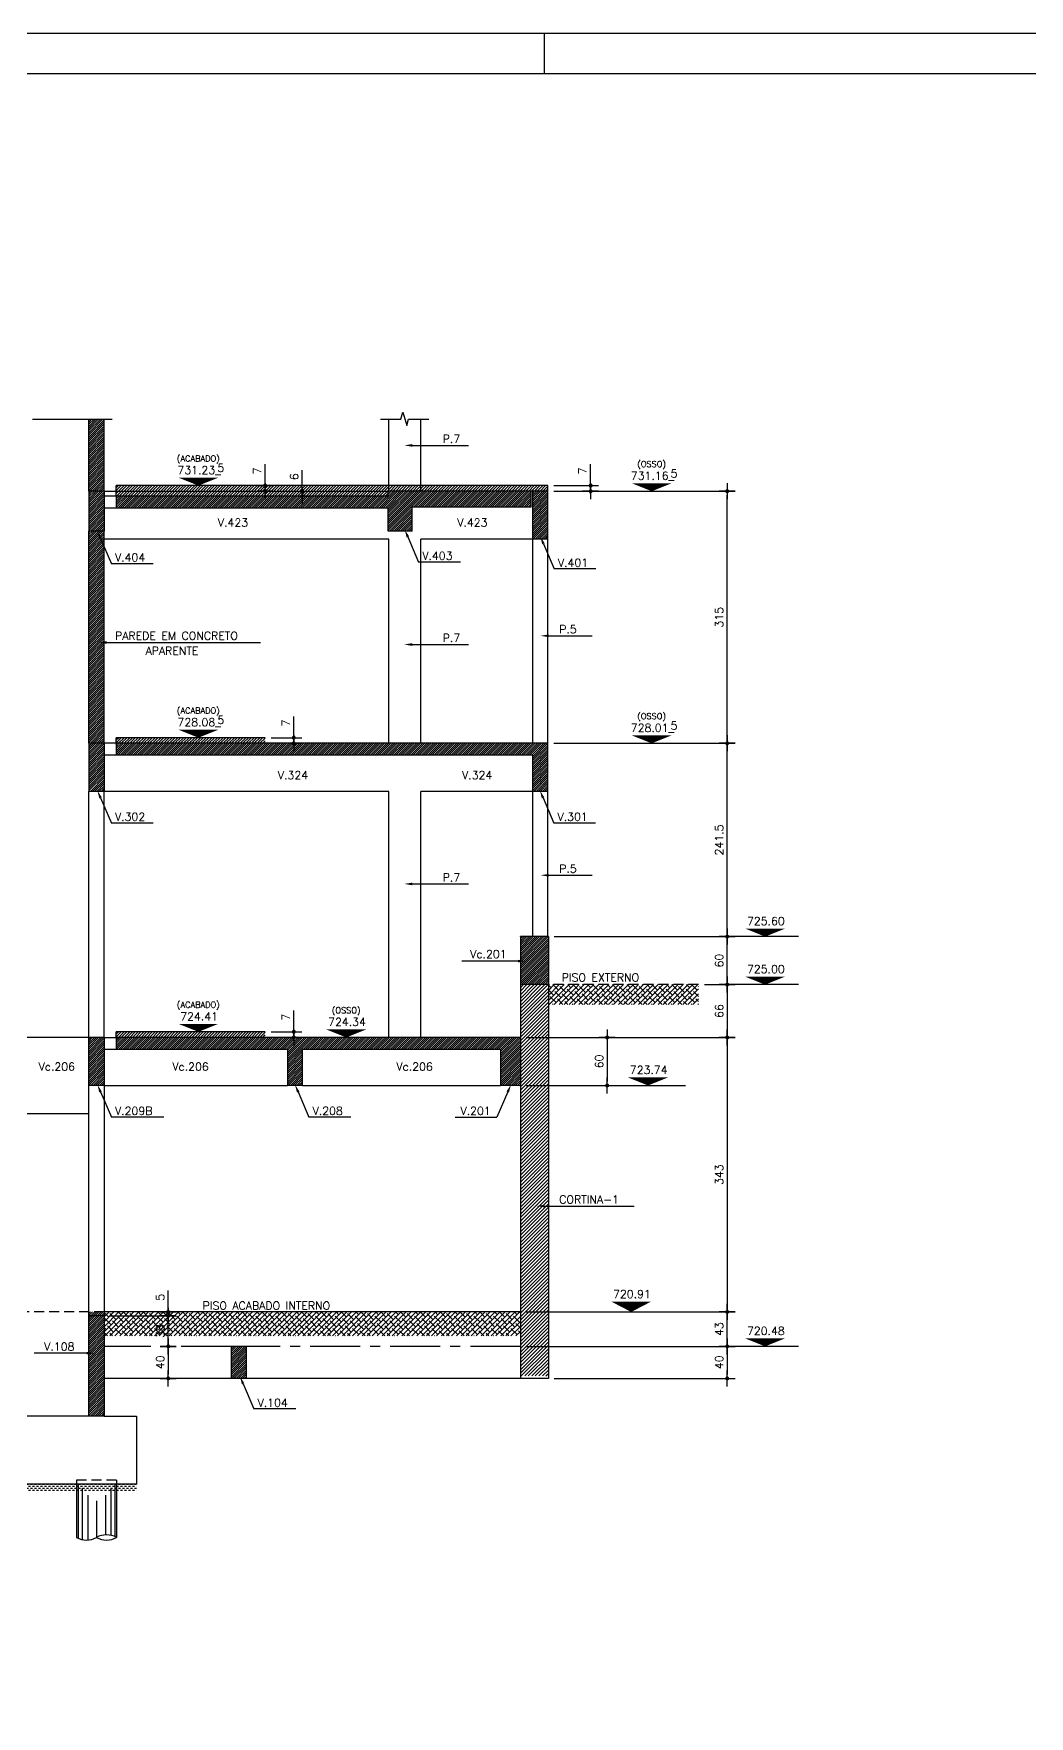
# Model space of a CAD drawing. Header units: inches. Extents: x 0 to 5940, y 0 to 4205.
# Drawn here: x 3452 to 4696, y 2102 to 4205 of the extents above; entities that cross this region are included whole.
import ezdxf
from ezdxf.enums import TextEntityAlignment as Align

# ---------------------------------------------------------------- set-up
doc = ezdxf.new("R2010")
doc.units = ezdxf.units.IN
doc.header["$LTSCALE"] = 50
doc.header["$MEASUREMENT"] = 0
doc.linetypes.add('CENTER', pattern=[2, 1.25, -0.25, 0.25, -0.25])
doc.linetypes.add('HIDDEN', pattern=[0.375, 0.25, -0.125])
for name, color, linetype in [('CORTES', 2, 'Continuous'), ('COTA', 6, 'Continuous'), ('FOLHA', 7, 'Continuous'), ('NIVEL', 3, 'Continuous'), ('TEXTO', 3, 'Continuous')]:
    doc.layers.add(name, color=color, linetype=linetype)
doc.styles.add('ROMANS', font='romans.shx')
doc.dimstyles.new('COTA_50', dxfattribs={"dimscale": 5, "dimtxt": 2, "dimasz": 1, "dimexe": 2, "dimexo": 1.5, "dimgap": 1, "dimtad": 1, "dimzin": 12, "dimdsep": 46, "dimtxsty": 'ROMANS', "dimblk1": 'COTA', "dimblk2": 'COTA', "dimsah": 1, "dimcen": -4, "dimdle": 1.5, "dimclrd": 6, "dimclre": 6, "dimclrt": 3, "dimadec": 0, "dimazin": 0, "dimtfac": 1, "dimtofl": 0, "dimtmove": 0, "dimatfit": 3, "dimldrblk": 'COTA', "dimfxl": 1, "dimtolj": 1, "dimtzin": 12, "dimarcsym": 0})
pattern_1 = [(45, (-30174.3598, 10150.6884), (-1.32582521, 1.32582521), [])]
pattern_2 = [(45, (-20281.5175, 13612.8414), (-1.32582521, 1.32582521), [])]

# ---------------------------------------------------------------- blocks, each defined once
blk = doc.blocks.new('COTA')
at = {"layer": 'COTA'}
for p, q in [((2, 0), (-2, 0)), ((0, -2), (0, 2))]:
    blk.add_line(p, q, dxfattribs=at)
at = {"layer": 'COTA', "const_width": 0.5}
blk.add_lwpolyline([(-0.25, 0, 1), (0.25, 0, 1)], format="xyb", close=True, dxfattribs=at)
blk = doc.blocks.new('*D6')
at = {"layer": 'COTA', "color": 6, "lineweight": -2, "transparency": 16777216}
for p, q in [((4102.2, 3076.8), (4328.2, 3076.8)), ((4318.2, 3021.8), (4318.2, 3071.8)), ((4289.9, 3016.8), (4328.2, 3016.8))]:
    blk.add_line(p, q, dxfattribs=at)
at = {"layer": 'Defpoints', "color": 0, "transparency": 16777216}
for p in [(4094.7, 3076.8), (4318.2, 3076.8), (4282.4, 3016.8)]:
    blk.add_point(p, dxfattribs=at)
at = {"layer": 'COTA', "color": 6, "lineweight": -2, "transparency": 16777216, "xscale": 5, "yscale": 5, "zscale": 5}
for p, rotation in [((4318.2, 3076.8), 90), ((4318.2, 3016.8), 270)]:
    blk.add_blockref('COTA', p, dxfattribs=dict(at, rotation=rotation))
at = {"layer": 'COTA', "color": 3, "transparency": 16777216, "insert": (4308.2, 3046.8), "char_height": 10, "attachment_point": 5, "rotation": 90, "style": 'ROMANS'}
blk.add_mtext('\\A1;60', dxfattribs=at)
blk = doc.blocks.new('*D7')
at = {"layer": 'COTA', "color": 6, "lineweight": -2, "transparency": 16777216}
for p, q in [((4289.9, 3016.8), (4328.2, 3016.8)), ((4318.2, 3011.8), (4318.2, 2955.8)), ((4067.2, 2950.8), (4328.2, 2950.8))]:
    blk.add_line(p, q, dxfattribs=at)
at = {"layer": 'Defpoints', "color": 0, "transparency": 16777216}
for p in [(4282.4, 3016.8), (4059.7, 2950.8), (4318.2, 2950.8)]:
    blk.add_point(p, dxfattribs=at)
at = {"layer": 'COTA', "color": 6, "lineweight": -2, "transparency": 16777216, "xscale": 5, "yscale": 5, "zscale": 5}
for p, rotation in [((4318.2, 3016.8), 90), ((4318.2, 2950.8), 270)]:
    blk.add_blockref('COTA', p, dxfattribs=dict(at, rotation=rotation))
at = {"layer": 'COTA', "color": 3, "transparency": 16777216, "insert": (4308.2, 2983.8), "char_height": 10, "attachment_point": 5, "rotation": 90, "style": 'ROMANS'}
blk.add_mtext('\\A1;66', dxfattribs=at)
blk = doc.blocks.new('*D8')
at = {"layer": 'COTA', "color": 6, "lineweight": -2, "transparency": 16777216}
for p, q in [((4067.2, 2564.8), (4328.2, 2564.8)), ((4318.2, 2559.8), (4318.2, 2529.8)), ((4102.2, 2524.8), (4328.2, 2524.8))]:
    blk.add_line(p, q, dxfattribs=at)
at = {"layer": 'Defpoints', "color": 0, "transparency": 16777216}
for p in [(4059.7, 2564.8), (4094.7, 2524.8), (4318.2, 2524.8)]:
    blk.add_point(p, dxfattribs=at)
at = {"layer": 'COTA', "color": 6, "lineweight": -2, "transparency": 16777216, "xscale": 5, "yscale": 5, "zscale": 5}
for p, rotation in [((4318.2, 2564.8), 90), ((4318.2, 2524.8), 270)]:
    blk.add_blockref('COTA', p, dxfattribs=dict(at, rotation=rotation))
at = {"layer": 'COTA', "color": 3, "transparency": 16777216, "insert": (4308.2, 2544.8), "char_height": 10, "attachment_point": 5, "rotation": 90, "style": 'ROMANS'}
blk.add_mtext('\\A1;40', dxfattribs=at)
blk = doc.blocks.new('*D9')
at = {"layer": 'COTA', "color": 6, "lineweight": -2, "transparency": 16777216}
for p, q in [((4067.2, 2950.8), (4178.2, 2950.8)), ((4168.2, 2945.8), (4168.2, 2895.8)), ((4067.2, 2890.8), (4178.2, 2890.8))]:
    blk.add_line(p, q, dxfattribs=at)
at = {"layer": 'Defpoints', "color": 0, "transparency": 16777216}
for p in [(4059.7, 2950.8), (4059.7, 2890.8), (4168.2, 2890.8)]:
    blk.add_point(p, dxfattribs=at)
at = {"layer": 'COTA', "color": 6, "lineweight": -2, "transparency": 16777216, "xscale": 5, "yscale": 5, "zscale": 5}
for p, rotation in [((4168.2, 2950.8), 90), ((4168.2, 2890.8), 270)]:
    blk.add_blockref('COTA', p, dxfattribs=dict(at, rotation=rotation))
at = {"layer": 'COTA', "color": 3, "transparency": 16777216, "insert": (4158.2, 2920.8), "char_height": 10, "attachment_point": 5, "rotation": 90, "style": 'ROMANS'}
blk.add_mtext('\\A1;60', dxfattribs=at)
blk = doc.blocks.new('*D10')
at = {"layer": 'COTA', "color": 6, "lineweight": -2, "transparency": 16777216}
for p, q in [((3611.4, 2564.8), (3629.7, 2564.8)), ((3619.7, 2559.8), (3619.7, 2529.8)), ((3611.4, 2524.8), (3629.7, 2524.8))]:
    blk.add_line(p, q, dxfattribs=at)
at = {"layer": 'Defpoints', "color": 0, "transparency": 16777216}
for p in [(3603.9, 2564.8), (3603.9, 2524.8), (3619.7, 2524.8)]:
    blk.add_point(p, dxfattribs=at)
at = {"layer": 'COTA', "color": 6, "lineweight": -2, "transparency": 16777216, "xscale": 5, "yscale": 5, "zscale": 5}
for p, rotation in [((3619.7, 2564.8), 90), ((3619.7, 2524.8), 270)]:
    blk.add_blockref('COTA', p, dxfattribs=dict(at, rotation=rotation))
at = {"layer": 'COTA', "color": 3, "transparency": 16777216, "insert": (3609.7, 2544.8), "char_height": 10, "attachment_point": 5, "rotation": 90, "style": 'ROMANS'}
blk.add_mtext('\\A1;40', dxfattribs=at)
blk = doc.blocks.new('*D22')
at = {"layer": 'COTA', "color": 6, "lineweight": -2, "transparency": 16777216}
for p, q in [((3776.6, 2962.8), (3776.6, 2984.4)), ((3748.4, 2957.8), (3786.6, 2957.8)), ((3771.6, 2950.8), (3786.6, 2950.8)), ((3776.6, 2945.8), (3776.6, 2940.8))]:
    blk.add_line(p, q, dxfattribs=at)
at = {"layer": 'Defpoints', "color": 0, "transparency": 16777216}
for p in [(3740.9, 2957.8), (3764.1, 2950.8), (3776.6, 2957.8)]:
    blk.add_point(p, dxfattribs=at)
at = {"layer": 'COTA', "color": 6, "lineweight": -2, "transparency": 16777216, "xscale": 5, "yscale": 5, "zscale": 5}
for p, rotation in [((3776.6, 2957.8), 270), ((3776.6, 2950.8), 90)]:
    blk.add_blockref('COTA', p, dxfattribs=dict(at, rotation=rotation))
at = {"layer": 'COTA', "color": 3, "transparency": 16777216, "insert": (3766.6, 2976.1), "char_height": 10, "attachment_point": 5, "rotation": 90, "style": 'ROMANS'}
blk.add_mtext('\\A1;7', dxfattribs=at)
blk = doc.blocks.new('*D43')
at = {"layer": 'COTA', "color": 6, "lineweight": -2, "transparency": 16777216}
for p, q in [((4101.7, 3318.3), (4328.2, 3318.3)), ((4318.2, 3081.8), (4318.2, 3313.3)), ((4274.2, 3076.8), (4328.2, 3076.8))]:
    blk.add_line(p, q, dxfattribs=at)
at = {"layer": 'Defpoints', "color": 0, "transparency": 16777216}
for p in [(4094.2, 3318.3), (4318.2, 3318.3), (4266.7, 3076.8)]:
    blk.add_point(p, dxfattribs=at)
at = {"layer": 'COTA', "color": 6, "lineweight": -2, "transparency": 16777216, "xscale": 5, "yscale": 5, "zscale": 5}
for p, rotation in [((4318.2, 3318.3), 90), ((4318.2, 3076.8), 270)]:
    blk.add_blockref('COTA', p, dxfattribs=dict(at, rotation=rotation))
at = {"layer": 'COTA', "color": 3, "transparency": 16777216, "insert": (4308.2, 3197.5), "char_height": 10, "attachment_point": 5, "rotation": 90, "style": 'ROMANS'}
blk.add_mtext('\\A1;241.5', dxfattribs=at)
blk = doc.blocks.new('*D44')
at = {"layer": 'COTA', "color": 6, "lineweight": -2, "transparency": 16777216}
for p, q in [((3776.6, 3330.3), (3776.6, 3351.9)), ((3748.4, 3325.3), (3786.6, 3325.3)), ((3771.6, 3318.3), (3786.6, 3318.3)), ((3776.6, 3313.3), (3776.6, 3308.3))]:
    blk.add_line(p, q, dxfattribs=at)
at = {"layer": 'Defpoints', "color": 0, "transparency": 16777216}
for p in [(3740.9, 3325.3), (3776.6, 3325.3), (3764.1, 3318.3)]:
    blk.add_point(p, dxfattribs=at)
at = {"layer": 'COTA', "color": 6, "lineweight": -2, "transparency": 16777216, "xscale": 5, "yscale": 5, "zscale": 5}
for p, rotation in [((3776.6, 3325.3), 270), ((3776.6, 3318.3), 90)]:
    blk.add_blockref('COTA', p, dxfattribs=dict(at, rotation=rotation))
at = {"layer": 'COTA', "color": 3, "transparency": 16777216, "insert": (3766.6, 3343.6), "char_height": 10, "attachment_point": 5, "rotation": 90, "style": 'ROMANS'}
blk.add_mtext('\\A1;7', dxfattribs=at)
blk = doc.blocks.new('*D65')
at = {"layer": 'COTA', "color": 6, "lineweight": -2, "transparency": 16777216}
for p, q in [((4101.7, 3633.3), (4328.2, 3633.3)), ((4318.2, 3323.3), (4318.2, 3628.3)), ((4101.7, 3318.3), (4328.2, 3318.3))]:
    blk.add_line(p, q, dxfattribs=at)
at = {"layer": 'Defpoints', "color": 0, "transparency": 16777216}
for p in [(4094.2, 3633.3), (4318.2, 3633.3), (4094.2, 3318.3)]:
    blk.add_point(p, dxfattribs=at)
at = {"layer": 'COTA', "color": 6, "lineweight": -2, "transparency": 16777216, "xscale": 5, "yscale": 5, "zscale": 5}
for p, rotation in [((4318.2, 3633.3), 90), ((4318.2, 3318.3), 270)]:
    blk.add_blockref('COTA', p, dxfattribs=dict(at, rotation=rotation))
at = {"layer": 'COTA', "color": 3, "transparency": 16777216, "insert": (4308.2, 3475.8), "char_height": 10, "attachment_point": 5, "rotation": 90, "style": 'ROMANS'}
blk.add_mtext('\\A1;315', dxfattribs=at)
blk = doc.blocks.new('*D66')
at = {"layer": 'COTA', "color": 6, "lineweight": -2, "transparency": 16777216}
for p, q in [((4147.6, 3640.3), (4147.6, 3666.9)), ((4101.7, 3640.3), (4157.6, 3640.3)), ((4147.6, 3645.3), (4147.6, 3650.3)), ((4157.1, 3633.3), (4137.6, 3633.3)), ((4147.6, 3628.3), (4147.6, 3623.3))]:
    blk.add_line(p, q, dxfattribs=at)
at = {"layer": 'Defpoints', "color": 0, "transparency": 16777216}
for p in [(4094.2, 3640.3), (4147.6, 3640.3), (4164.6, 3633.3)]:
    blk.add_point(p, dxfattribs=at)
at = {"layer": 'COTA', "color": 6, "lineweight": -2, "transparency": 16777216, "xscale": 5, "yscale": 5, "zscale": 5}
for p, rotation in [((4147.6, 3640.3), 270), ((4147.6, 3633.3), 90)]:
    blk.add_blockref('COTA', p, dxfattribs=dict(at, rotation=rotation))
at = {"layer": 'COTA', "color": 3, "transparency": 16777216, "insert": (4137.6, 3658.6), "char_height": 10, "attachment_point": 5, "rotation": 90, "style": 'ROMANS'}
blk.add_mtext('\\A1;7', dxfattribs=at)
blk = doc.blocks.new('*D67')
at = {"layer": 'COTA', "color": 6, "lineweight": -2, "transparency": 16777216}
for p, q in [((3787.1, 3638.3), (3787.1, 3659.5)), ((3787.1, 3622.3), (3787.1, 3617.3)), ((3791.5, 3633.3), (3797.1, 3633.3)), ((3791.5, 3627.3), (3797.1, 3627.3))]:
    blk.add_line(p, q, dxfattribs=at)
at = {"layer": 'Defpoints', "color": 0, "transparency": 16777216}
for p in [(3784, 3633.3), (3784, 3627.3), (3787.1, 3633.3)]:
    blk.add_point(p, dxfattribs=at)
at = {"layer": 'COTA', "color": 6, "lineweight": -2, "transparency": 16777216, "xscale": 5, "yscale": 5, "zscale": 5}
for p, rotation in [((3787.1, 3633.3), 270), ((3787.1, 3627.3), 90)]:
    blk.add_blockref('COTA', p, dxfattribs=dict(at, rotation=rotation))
at = {"layer": 'COTA', "color": 3, "transparency": 16777216, "insert": (3777.1, 3651.4), "char_height": 10, "attachment_point": 5, "rotation": 90, "style": 'ROMANS'}
blk.add_mtext('\\A1;6', dxfattribs=at)
blk = doc.blocks.new('*D68')
at = {"layer": 'COTA', "color": 6, "lineweight": -2, "transparency": 16777216}
for p, q in [((3740.8, 3645.3), (3740.8, 3666.9)), ((3742.6, 3640.3), (3750.8, 3640.3)), ((3740.8, 3628.3), (3740.8, 3623.3)), ((3742.6, 3633.3), (3750.8, 3633.3))]:
    blk.add_line(p, q, dxfattribs=at)
at = {"layer": 'Defpoints', "color": 0, "transparency": 16777216}
for p in [(3735.1, 3640.3), (3740.8, 3640.3), (3735.1, 3633.3)]:
    blk.add_point(p, dxfattribs=at)
at = {"layer": 'COTA', "color": 6, "lineweight": -2, "transparency": 16777216, "xscale": 5, "yscale": 5, "zscale": 5}
for p, rotation in [((3740.8, 3640.3), 270), ((3740.8, 3633.3), 90)]:
    blk.add_blockref('COTA', p, dxfattribs=dict(at, rotation=rotation))
at = {"layer": 'COTA', "color": 3, "transparency": 16777216, "insert": (3730.8, 3658.6), "char_height": 10, "attachment_point": 5, "rotation": 90, "style": 'ROMANS'}
blk.add_mtext('\\A1;7', dxfattribs=at)
blk = doc.blocks.new('*D160')
at = {"layer": 'COTA', "color": 6, "lineweight": -2, "transparency": 16777216}
for p, q in [((3547.2, 2602.8), (3629.7, 2602.8)), ((3619.7, 2569.8), (3619.7, 2597.8)), ((3620.5, 2564.8), (3629.7, 2564.8))]:
    blk.add_line(p, q, dxfattribs=at)
at = {"layer": 'Defpoints', "color": 0, "transparency": 16777216}
for p in [(3539.7, 2602.8), (3619.7, 2602.8), (3613, 2564.8)]:
    blk.add_point(p, dxfattribs=at)
at = {"layer": 'COTA', "color": 6, "lineweight": -2, "transparency": 16777216, "xscale": 5, "yscale": 5, "zscale": 5}
for p, rotation in [((3619.7, 2602.8), 90), ((3619.7, 2564.8), 270)]:
    blk.add_blockref('COTA', p, dxfattribs=dict(at, rotation=rotation))
at = {"layer": 'COTA', "color": 3, "transparency": 16777216, "insert": (3609.7, 2583.8), "char_height": 10, "attachment_point": 5, "rotation": 90, "style": 'ROMANS'}
blk.add_mtext('\\A1;38', dxfattribs=at)
blk = doc.blocks.new('*D161')
at = {"layer": 'COTA', "color": 6, "lineweight": -2, "transparency": 16777216}
for p, q in [((3619.7, 2612.8), (3619.7, 2634.4)), ((3614.5, 2607.8), (3629.7, 2607.8)), ((3614.5, 2602.8), (3629.7, 2602.8)), ((3619.7, 2597.8), (3619.7, 2592.8))]:
    blk.add_line(p, q, dxfattribs=at)
at = {"layer": 'Defpoints', "color": 0, "transparency": 16777216}
for p in [(3607, 2607.8), (3619.7, 2607.8), (3607, 2602.8)]:
    blk.add_point(p, dxfattribs=at)
at = {"layer": 'COTA', "color": 6, "lineweight": -2, "transparency": 16777216, "xscale": 5, "yscale": 5, "zscale": 5}
for p, rotation in [((3619.7, 2607.8), 270), ((3619.7, 2602.8), 90)]:
    blk.add_blockref('COTA', p, dxfattribs=dict(at, rotation=rotation))
at = {"layer": 'COTA', "color": 3, "transparency": 16777216, "insert": (3609.7, 2626.1), "char_height": 10, "attachment_point": 5, "rotation": 90, "style": 'ROMANS'}
blk.add_mtext('\\A1;5', dxfattribs=at)
blk = doc.blocks.new('*D162')
at = {"layer": 'COTA', "color": 6, "lineweight": -2, "transparency": 16777216}
for p, q in [((4067.2, 2607.8), (4328.2, 2607.8)), ((4318.2, 2569.8), (4318.2, 2602.8)), ((4314.5, 2564.8), (4328.2, 2564.8))]:
    blk.add_line(p, q, dxfattribs=at)
at = {"layer": 'Defpoints', "color": 0, "transparency": 16777216}
for p in [(4059.7, 2607.8), (4318.2, 2607.8), (4307, 2564.8)]:
    blk.add_point(p, dxfattribs=at)
at = {"layer": 'COTA', "color": 6, "lineweight": -2, "transparency": 16777216, "xscale": 5, "yscale": 5, "zscale": 5}
for p, rotation in [((4318.2, 2607.8), 90), ((4318.2, 2564.8), 270)]:
    blk.add_blockref('COTA', p, dxfattribs=dict(at, rotation=rotation))
at = {"layer": 'COTA', "color": 3, "transparency": 16777216, "insert": (4308.2, 2586.3), "char_height": 10, "attachment_point": 5, "rotation": 90, "style": 'ROMANS'}
blk.add_mtext('\\A1;43', dxfattribs=at)
blk = doc.blocks.new('*D163')
at = {"layer": 'COTA', "color": 6, "lineweight": -2, "transparency": 16777216}
for p, q in [((4303.5, 2950.8), (4328.2, 2950.8)), ((4318.2, 2945.8), (4318.2, 2612.8)), ((4303.5, 2607.8), (4328.2, 2607.8))]:
    blk.add_line(p, q, dxfattribs=at)
at = {"layer": 'Defpoints', "color": 0, "transparency": 16777216}
for p in [(4296, 2950.8), (4296, 2607.8), (4318.2, 2607.8)]:
    blk.add_point(p, dxfattribs=at)
at = {"layer": 'COTA', "color": 6, "lineweight": -2, "transparency": 16777216, "xscale": 5, "yscale": 5, "zscale": 5}
for p, rotation in [((4318.2, 2950.8), 90), ((4318.2, 2607.8), 270)]:
    blk.add_blockref('COTA', p, dxfattribs=dict(at, rotation=rotation))
at = {"layer": 'COTA', "color": 3, "transparency": 16777216, "insert": (4308.2, 2779.3), "char_height": 10, "attachment_point": 5, "rotation": 90, "style": 'ROMANS'}
blk.add_mtext('\\A1;343', dxfattribs=at)

msp = doc.modelspace()

# ---------------------------------------------------------------- hatches: boundary and pattern name
at = {"layer": 'CORTES'}
h = msp.add_hatch(dxfattribs=at)
h.set_pattern_fill('ANSI31', color=191, scale=15)
h.paths.add_polyline_path([(3539.69, 3723.268), (3520.69, 3723.268), (3520.69, 3633.275), (3539.69, 3633.275)])
h = msp.add_hatch(dxfattribs=at)
h.set_pattern_fill('ANSI31', color=253, scale=20)
h.set_pattern_definition([(45, (-20281.5175, 14545.0188), (-1.76776695, 1.76776695), [])])
h.paths.add_polyline_path([(4094.24, 3640.275), (3554.69, 3640.275), (3554.69, 3627.275), (3894.69, 3627.275), (3894.69, 3633.275), (4094.24, 3633.275)])
h = msp.add_hatch(dxfattribs=at)
h.set_pattern_fill('ANSI31', color=252, scale=15)
h.set_pattern_definition([(45, (-20281.5175, 14545.0188), (-1.32582521, 1.32582521), [])])
h.paths.add_polyline_path([(3520.69, 3583.275), (3539.69, 3583.275), (3539.69, 3633.275), (3520.69, 3633.275)])
h = msp.add_hatch(dxfattribs=at)
h.set_pattern_fill('ANSI31', color=252, scale=15)
h.set_pattern_definition([(45, (-20281.5175, 14083.8969), (-1.32582521, 1.32582521), [])])
h.paths.add_polyline_path([(4073.24, 3633.275), (3894.69, 3633.275), (3894.69, 3627.275), (3554.69, 3627.275), (3554.69, 3612.275), (3894.69, 3612.275), (3894.69, 3583.275), (3924.69, 3583.275), (3924.69, 3613.275), (4073.24, 3613.275)])
h = msp.add_hatch(dxfattribs=at)
h.set_pattern_fill('ANSI31', color=252, scale=15)
h.set_pattern_definition([(45, (-448.7724, 14083.8969), (-1.3258252, 1.3258252), [])])
h.paths.add_polyline_path([(4094.24, 3633.275), (4075.24, 3633.275), (4075.24, 3573.275), (4094.24, 3573.275)])
h = msp.add_hatch(dxfattribs=at)
h.set_pattern_fill('ANSI31', color=191, scale=15)
h.paths.add_polyline_path([(3539.69, 3573.275), (3539.69, 3583.275), (3520.69, 3583.275), (3520.69, 3318.275), (3539.69, 3318.275)])
h = msp.add_hatch(dxfattribs=at)
h.set_pattern_fill('ANSI31', color=253, scale=20)
h.set_pattern_definition([(45, (-30174.3598, 14066.9953), (-1.76776695, 1.76776695), [])])
h.paths.add_polyline_path([(3740.856, 3325.275), (3554.69, 3325.275), (3554.69, 3318.275), (3740.856, 3318.275)])
h = msp.add_hatch(dxfattribs=at)
h.set_pattern_fill('ANSI31', color=252, scale=15)
h.set_pattern_definition(pattern_2)
h.paths.add_polyline_path([(3539.69, 3318.275), (3520.69, 3318.275), (3520.69, 3258.275), (3539.69, 3258.275)])
h = msp.add_hatch(dxfattribs=at)
h.set_pattern_fill('ANSI31', color=252, scale=15)
h.set_pattern_definition(pattern_2)
h.paths.add_polyline_path([(4094.24, 3318.275), (3554.69, 3318.275), (3554.69, 3303.275), (4075.24, 3303.275), (4075.24, 3258.275), (4094.24, 3258.275)])
h = msp.add_hatch(dxfattribs=at)
h.set_pattern_fill('ANSI31', color=252, scale=15)
h.set_pattern_definition([(45, (6920.7044, 13112.8642), (-1.3258252, 1.3258252), [])])
h.paths.add_polyline_path([(4059.74, 3016.775), (4094.74, 3016.775), (4094.74, 3076.775), (4059.74, 3076.775)])
h = msp.add_hatch(dxfattribs=at)
h.set_pattern_fill('ANSI31', color=253, scale=25)
h.set_pattern_definition([(45, (6920.7044, 13112.8642), (-2.2097087, 2.2097087), [])])
h.paths.add_polyline_path([(4094.74, 3016.775), (4059.74, 3016.775), (4059.74, 2527.775), (4094.74, 2527.775)])
h = msp.add_hatch(dxfattribs=at)
h.set_pattern_fill('ANSI38', color=253, scale=35)
h.set_pattern_definition([(45, (1536.7298, 7182.964), (-3.093592, 3.093592), []), (135, (1536.7298, 7182.964), (-9.2807765, 3.093592), [10.9375, -6.5625])])
h.paths.add_polyline_path([(4282.43, 3016.775), (4094.74, 3016.775), (4094.74, 2991.823), (4282.43, 2991.823)])
h = msp.add_hatch(dxfattribs=at)
h.set_pattern_fill('ANSI31', color=252, scale=15)
h.set_pattern_definition(pattern_1)
h.paths.add_polyline_path([(3520.69, 2890.775), (3539.69, 2890.775), (3539.69, 2950.775), (3520.69, 2950.775)])
h = msp.add_hatch(dxfattribs=at)
h.set_pattern_fill('ANSI31', color=253, scale=20)
h.set_pattern_definition([(45, (-30174.3598, 13699.4953), (-1.76776695, 1.76776695), [])])
h.paths.add_polyline_path([(3740.856, 2957.775), (3554.69, 2957.775), (3554.69, 2950.775), (3740.856, 2950.775)])
h = msp.add_hatch(dxfattribs=at)
h.set_pattern_fill('ANSI31', color=252, scale=15)
h.set_pattern_definition(pattern_1)
h.paths.add_polyline_path([(3554.69, 2950.775), (3554.69, 2935.775), (3768.69, 2935.775), (3768.69, 2890.775), (3787.69, 2890.775), (3787.69, 2935.775), (4034.74, 2935.775), (4034.74, 2890.775), (4059.74, 2890.775), (4059.74, 2950.775)])
h = msp.add_hatch(dxfattribs=at)
h.set_pattern_fill('ANSI31', color=191, scale=15)
h.paths.add_polyline_path([(3539.69, 2607.775), (3520.69, 2607.775), (3520.69, 2602.775), (3539.69, 2602.775)])
h = msp.add_hatch(dxfattribs=at)
h.set_pattern_fill('ANSI38', color=253, scale=35)
h.set_pattern_definition([(45, (-20281.5175, 13967.022), (-3.0935922, 3.0935922), []), (135, (-20281.5175, 13967.022), (-9.2807765, 3.0935922), [10.9375, -6.5625])])
h.paths.add_polyline_path([(4059.74, 2607.775), (3539.69, 2607.775), (3538.959, 2602.775), (3539.69, 2602.775), (3539.69, 2577.775), (4059.74, 2577.775), (4059.74, 2610.775)])
h = msp.add_hatch(dxfattribs=at)
h.set_pattern_fill('ANSI31', color=252, scale=15)
h.paths.add_polyline_path([(3539.69, 2602.775), (3539.69, 2477.775), (3539.69, 2477.775), (3520.69, 2477.775), (3520.69, 2477.775), (3520.69, 2602.775), (3520.69, 2602.775)])
h = msp.add_hatch(dxfattribs=at)
h.set_pattern_fill('ANSI31', color=252, scale=15)
h.set_pattern_definition([(45, (6920.7044, 13109.8642), (-1.3258252, 1.3258252), [])])
h.paths.add_polyline_path([(3698.19, 2524.775), (3717.19, 2524.775), (3717.19, 2564.775), (3698.19, 2564.775)])
h = msp.add_hatch(dxfattribs=at)
h.set_pattern_fill('DASH', color=252, scale=20, style=0)
h.set_pattern_definition([(0, (0, -65), (2.5, 2.5), [2.5, -2.5])])
h.paths.add_polyline_path([(3580.19, 2392.775), (3330.19, 2392.775), (3330.19, 2382.775), (3580.19, 2382.775)])

# ---------------------------------------------------------------- linework, layer by layer
at = {"layer": 'CORTES', "color": 8}
for p, q in [((3450.015, 3723.268), (3549.69, 3723.268)), ((3885.189, 3723.268), (3910.343, 3723.268)), ((3910.343, 3723.268), (3912.683, 3731.963)), ((3912.683, 3731.963), (3917.724, 3715.455)), ((3917.724, 3715.455), (3920.094, 3723.268)), ((3920.094, 3723.268), (3945.19, 3723.268)), ((3507.19, 2392.775), (3507.19, 2325.026)), ((3512.19, 2387.511), (3512.19, 2323.373)), ((3519.19, 2379.051), (3519.19, 2322.82)), ((3541.19, 2379.051), (3541.19, 2329.243)), ((3548.19, 2387.511), (3548.19, 2328.69)), ((3553.19, 2392.775), (3553.19, 2327.037)), ((3530.19, 2371.907), (3530.19, 2326.031))]:
    msp.add_line(p, q, dxfattribs=at)
at = {"layer": 'CORTES', "color": 191}
for p, q in [((3520.69, 3633.275), (3520.69, 3723.268)), ((3520.69, 3318.275), (3520.69, 3583.275)), ((3539.69, 3573.275), (3539.69, 3583.275))]:
    msp.add_line(p, q, dxfattribs=at)
at = {"layer": 'CORTES'}
for p, q in [((3539.69, 3633.275), (3539.69, 3723.268)), ((3895.19, 3633.275), (3895.19, 3723.268)), ((3935.19, 3633.275), (3935.19, 3723.268)), ((3539.69, 3633.275), (3894.69, 3633.275)), ((3554.69, 3627.275), (3539.69, 3627.275)), ((3554.69, 3612.275), (3539.69, 3612.275)), ((3539.69, 3318.275), (3539.69, 3573.275)), ((3895.19, 3573.275), (3539.69, 3573.275)), ((3895.19, 3318.275), (3895.19, 3573.275)), ((3935.19, 3318.275), (3935.19, 3573.275)), ((4075.24, 3573.275), (3935.19, 3573.275)), ((4075.24, 3318.275), (4075.24, 3573.275)), ((4094.24, 3318.275), (4094.24, 3573.275)), ((3554.69, 3318.275), (3539.69, 3318.275)), ((3554.69, 3303.275), (3539.69, 3303.275)), ((3520.69, 2950.775), (3520.69, 3258.275)), ((3539.69, 2950.775), (3539.69, 3258.275)), ((3895.19, 3258.275), (3539.69, 3258.275)), ((3895.19, 2950.775), (3895.19, 3258.275)), ((3935.19, 2950.775), (3935.19, 3258.275)), ((4075.24, 3258.275), (3935.19, 3258.275)), ((4075.24, 3076.775), (4075.24, 3258.275)), ((4094.24, 3076.775), (4094.24, 3258.275)), ((4059.74, 3016.775), (4059.74, 2524.775)), ((4094.74, 3016.775), (4094.74, 2524.775)), ((3520.69, 2950.775), (3354.69, 2950.775)), ((3539.69, 2950.775), (3554.69, 2950.775)), ((3554.69, 2935.775), (3539.69, 2935.775)), ((3520.69, 2602.775), (3520.69, 2890.775)), ((3539.69, 2890.775), (3768.69, 2890.775)), ((3539.69, 2890.775), (3539.69, 2602.775)), ((3787.69, 2890.775), (4034.74, 2890.775)), ((3354.69, 2855.775), (3520.69, 2855.775)), ((4059.74, 2607.775), (3539.69, 2607.775)), ((3698.19, 2524.775), (3539.69, 2524.775)), ((4059.74, 2524.775), (3717.19, 2524.775)), ((4094.74, 2524.775), (4059.74, 2524.775)), ((3520.69, 2477.775), (3354.69, 2477.775)), ((3539.69, 2477.775), (3580.19, 2477.775)), ((3580.19, 2477.775), (3580.19, 2392.775)), ((3580.19, 2392.775), (3330.19, 2392.775)), ((3505.19, 2392.775), (3505.19, 2326.031)), ((3555.19, 2392.775), (3555.19, 2326.031))]:
    msp.add_line(p, q, dxfattribs=at)
at = {"layer": 'CORTES', "color": 253}
for p, q in [((4094.24, 3640.275), (3554.69, 3640.275)), ((3554.69, 3627.275), (3554.69, 3640.275)), ((4094.24, 3633.275), (4094.24, 3640.275)), ((3740.856, 3325.275), (3554.69, 3325.275)), ((3554.69, 3318.275), (3554.69, 3325.275)), ((3740.856, 2957.775), (3554.69, 2957.775)), ((3554.69, 2950.775), (3554.69, 2957.775))]:
    msp.add_line(p, q, dxfattribs=at)
at = {"layer": 'CORTES', "color": 1}
for p, q in [((3520.69, 3633.275), (3520.69, 3583.275)), ((3539.69, 3633.275), (3520.69, 3633.275)), ((3539.69, 3633.275), (3539.69, 3583.275)), ((3554.69, 3627.275), (3554.69, 3612.275)), ((3894.69, 3627.275), (3554.69, 3627.275)), ((3894.69, 3627.275), (3894.69, 3633.275)), ((4073.24, 3633.275), (3894.69, 3633.275)), ((4073.24, 3613.275), (4073.24, 3633.275)), ((4094.24, 3633.275), (4075.24, 3633.275)), ((4075.24, 3573.275), (4075.24, 3633.275)), ((4094.24, 3573.275), (4094.24, 3633.275)), ((3894.69, 3612.275), (3554.69, 3612.275)), ((3894.69, 3583.275), (3894.69, 3612.275)), ((3924.69, 3583.275), (3924.69, 3613.275)), ((4073.24, 3613.275), (3924.69, 3613.275)), ((3539.69, 3583.275), (3520.69, 3583.275)), ((3924.69, 3583.275), (3894.69, 3583.275)), ((4094.24, 3573.275), (4075.24, 3573.275)), ((3520.69, 3318.275), (3520.69, 3258.275)), ((3539.69, 3318.275), (3520.69, 3318.275)), ((3539.69, 3318.275), (3539.69, 3258.275)), ((3554.69, 3318.275), (3554.69, 3303.275)), ((4094.24, 3318.275), (3554.69, 3318.275)), ((4075.24, 3303.275), (3554.69, 3303.275)), ((4075.24, 3258.275), (4075.24, 3303.275)), ((4094.24, 3258.275), (4094.24, 3318.275)), ((3539.69, 3258.275), (3520.69, 3258.275)), ((4094.24, 3258.275), (4075.24, 3258.275)), ((4059.74, 3076.775), (4059.74, 3016.775)), ((4094.74, 3076.775), (4059.74, 3076.775)), ((4094.74, 3076.775), (4094.74, 3016.775)), ((4094.74, 3016.775), (4059.74, 3016.775)), ((3520.69, 2890.775), (3520.69, 2950.775)), ((3539.69, 2950.775), (3520.69, 2950.775)), ((3539.69, 2950.775), (3539.69, 2890.775)), ((3554.69, 2950.775), (3554.69, 2935.775)), ((4059.74, 2950.775), (3554.69, 2950.775)), ((4059.74, 2950.775), (4059.74, 2890.775)), ((3768.69, 2935.775), (3554.69, 2935.775)), ((3768.69, 2935.775), (3768.69, 2890.775)), ((3787.69, 2890.775), (3787.69, 2935.775)), ((4034.74, 2935.775), (3787.69, 2935.775)), ((4034.74, 2935.775), (4034.74, 2890.775)), ((3539.69, 2890.775), (3520.69, 2890.775)), ((3787.69, 2890.775), (3768.69, 2890.775)), ((4059.74, 2890.775), (4034.74, 2890.775)), ((3539.69, 2602.775), (3520.69, 2602.775)), ((3520.69, 2477.775), (3520.69, 2602.775)), ((3539.69, 2602.775), (3539.69, 2477.775)), ((3717.19, 2564.775), (3698.19, 2564.775)), ((3698.19, 2564.775), (3698.19, 2524.775)), ((3717.19, 2564.775), (3717.19, 2524.775)), ((3717.19, 2524.775), (3698.19, 2524.775)), ((3539.69, 2477.775), (3520.69, 2477.775))]:
    msp.add_line(p, q, dxfattribs=at)
at = {"layer": 'CORTES', "color": 1, "linetype": 'HIDDEN'}
msp.add_line((4282.43, 3016.775), (4094.74, 3016.775), dxfattribs=at)
at = {"layer": 'CORTES', "color": 8, "linetype": 'HIDDEN'}
for p, q in [((3539.69, 2607.775), (3354.69, 2607.775)), ((3555.19, 2397.775), (3505.19, 2397.775)), ((3505.19, 2397.775), (3505.19, 2392.775)), ((3555.19, 2397.775), (3555.19, 2392.775))]:
    msp.add_line(p, q, dxfattribs=at)
at = {"layer": 'CORTES'}
for centre, start, end in [((3517.69, 2348.401), 240.804043, 299.195957), ((3542.69, 2303.662), 60.804043, 119.195957), ((3542.69, 2348.401), 240.804043, 299.195957)]:
    msp.add_arc(centre, 25.625, start, end, dxfattribs=at)
at = {"layer": 'COTA'}
for p, q in [((4407.322, 3076.775), (4328.235, 3076.775)), ((4407.322, 3016.775), (4328.235, 3016.775)), ((4178.184, 2890.775), (4266.124, 2890.775)), ((4407.322, 2564.775), (4328.235, 2564.775))]:
    msp.add_line(p, q, dxfattribs=at)
at = {"layer": 'COTA', "linetype": 'CENTER'}
for p, q in [((3698.19, 2564.775), (3539.69, 2564.775)), ((4059.74, 2564.775), (3717.19, 2564.775))]:
    msp.add_line(p, q, dxfattribs=at)
at = {"layer": 'FOLHA'}
msp.add_line((4090, 4155), (4090, 4205), dxfattribs=at)
at = {"layer": 'FOLHA', "color": 1}
msp.add_line((5895, 4155), (125, 4155), dxfattribs=at)
at = {"layer": 'FOLHA'}
msp.add_lwpolyline([(0, 4205), (0, 0), (5940, 0), (5940, 4205)], close=True, dxfattribs=at)
at = {"layer": 'NIVEL', "color": 1}
for points in [[(3657.428, 3640.275, 0, 50, 0), (3657.428, 3650.275, 50, 50, 0)], [(4223.874, 3633.275, 0, 50, 0), (4223.874, 3643.275, 50, 50, 0)], [(3657.428, 3325.275, 0, 50, 0), (3657.428, 3335.275, 50, 50, 0)], [(4223.874, 3318.275, 0, 50, 0), (4223.874, 3328.275, 50, 50, 0)], [(4365.626, 3076.775, 0, 50, 0), (4365.626, 3086.775, 50, 50, 0)], [(4365.626, 3016.775, 0, 50, 0), (4365.626, 3026.775, 50, 50, 0)], [(3657.428, 2957.775, 0, 50, 0), (3657.428, 2967.775, 50, 50, 0)], [(3842.202, 2950.775, 0, 50, 0), (3842.202, 2960.775, 50, 50, 0)], [(4219.215, 2890.775, 0, 50, 0), (4219.215, 2900.775, 50, 50, 0)], [(4198.252, 2607.775, 0, 50, 0), (4198.252, 2620.775, 50, 50, 0)], [(4365.626, 2564.775, 0, 50, 0), (4365.626, 2574.775, 50, 50, 0)]]:
    msp.add_lwpolyline(points, format="xyseb", dxfattribs=at)
at = {"layer": 'TEXTO', "color": 8}
for p, q in [((3924.65, 3690.544), (3994.799, 3690.544)), ((3919.186, 3576.142), (3932.665, 3544.719)), ((3535.154, 3574.12), (3548.633, 3542.697)), ((4088.603, 3567.53), (4102.082, 3536.107)), ((3600.809, 3542.697), (3548.633, 3542.697)), ((3984.841, 3544.719), (3932.665, 3544.719)), ((4154.258, 3536.107), (4102.082, 3536.107)), ((4094.975, 3452.612), (4149.351, 3452.612)), ((3542.789, 3444.318), (3735.038, 3444.318)), ((3924.65, 3441.723), (3994.799, 3441.723)), ((3535.154, 3250.12), (3548.633, 3218.697)), ((4088.161, 3250.12), (4101.64, 3218.697)), ((3600.809, 3218.697), (3548.633, 3218.697)), ((4153.815, 3218.697), (4101.64, 3218.697)), ((3924.65, 3142.583), (3994.799, 3142.583)), ((4094.975, 3153.473), (4149.351, 3153.473)), ((4056.833, 3046.134), (3986.684, 3046.134)), ((3535.154, 2882.62), (3548.633, 2851.197)), ((3782.085, 2882.62), (3795.564, 2851.197)), ((4043.989, 2882.62), (4030.51, 2851.197)), ((3614.431, 2851.197), (3548.633, 2851.197)), ((3847.822, 2851.197), (3795.564, 2851.197)), ((3978.252, 2851.197), (4030.51, 2851.197)), ((4089.827, 2740.104), (4201.988, 2740.104)), ((3517.652, 2556.265), (3452.121, 2556.265)), ((3713.314, 2517.958), (3726.793, 2486.535)), ((3779.051, 2486.535), (3726.793, 2486.535))]:
    msp.add_line(p, q, dxfattribs=at)
for points in [[(3924.65, 3688.878), (3924.65, 3692.211), (3914.65, 3690.544)], [(3536.686, 3574.777), (3533.622, 3573.463), (3531.212, 3583.31)], [(3920.717, 3576.799), (3917.654, 3575.485), (3915.244, 3585.332)], [(4090.134, 3568.187), (4087.071, 3566.873), (4084.66, 3576.721)], [(4094.975, 3450.945), (4094.975, 3454.279), (4084.975, 3452.612)], [(3542.789, 3442.652), (3542.789, 3445.985), (3532.789, 3444.318)], [(3924.65, 3440.056), (3924.65, 3443.39), (3914.65, 3441.723)], [(3536.686, 3250.777), (3533.622, 3249.463), (3531.212, 3259.31)], [(4089.692, 3250.777), (4086.629, 3249.463), (4084.218, 3259.31)], [(4094.975, 3151.806), (4094.975, 3155.139), (4084.975, 3153.473)], [(3924.65, 3140.917), (3924.65, 3144.25), (3914.65, 3142.583)], [(4056.833, 3044.467), (4056.833, 3047.801), (4066.833, 3046.134)], [(3536.686, 2883.277), (3533.622, 2881.963), (3531.212, 2891.81)], [(3783.616, 2883.277), (3780.553, 2881.963), (3778.142, 2891.81)], [(4042.458, 2883.277), (4045.521, 2881.963), (4047.932, 2891.81)], [(4089.827, 2738.437), (4089.827, 2741.771), (4079.827, 2740.104)], [(3517.652, 2554.599), (3517.652, 2557.932), (3527.652, 2556.265)], [(3714.845, 2518.615), (3711.782, 2517.301), (3709.371, 2527.148)]]:
    msp.add_solid(points, dxfattribs=at)

# ---------------------------------------------------------------- texts
at = {"layer": 'NIVEL', "color": 4, "style": 'ROMANS'}
for s, p in [('(ACABADO)', (3657.323, 3670.432)), ('(OSSO)', (4223.77, 3663.432)), ('(ACABADO)', (3657.323, 3355.432)), ('(OSSO)', (4223.77, 3348.432)), ('(ACABADO)', (3657.323, 2987.932)), ('(OSSO)', (3842.098, 2980.932))]:
    msp.add_text(s, height=7.5, dxfattribs=at).set_placement(p, align=Align.CENTER)
at = {"layer": 'NIVEL', "color": 3, "style": 'ROMANS'}
for s, p in [('731.23_', (3658.315, 3654.629)), ('5', (3685.351, 3657.472)), ('5', (4251.798, 3650.472)), ('731.16_', (4224.762, 3647.629)), ('728.08_', (3658.315, 3339.629)), ('5', (3685.351, 3342.472)), ('5', (4251.798, 3335.472)), ('728.01_', (4224.762, 3332.629)), ('725.60', (4366.513, 3091.129)), ('725.00', (4366.513, 3031.129)), ('724.41', (3658.315, 2972.129)), ('724.34', (3843.09, 2965.129)), ('723.74', (4220.102, 2905.129)), ('720.91', (4199.14, 2625.129)), ('720.48', (4366.513, 2579.129))]:
    msp.add_text(s, height=10, dxfattribs=at).set_placement(p, align=Align.CENTER)
at = {"layer": 'TEXTO', "color": 3, "style": 'ROMANS'}
for s, p in [('P.7', (3962.714, 3693.718)), ('V.423', (3681.783, 3589.08)), ('V.423', (3980.936, 3589.08)), ('V.404', (3553.237, 3545.497)), ('V.403', (3937.269, 3547.518)), ('V.401', (4106.686, 3538.907)), ('PAREDE EM CONCRETO', (3553.297, 3447.655)), ('P.7', (3962.714, 3444.896)), ('P.5', (4108.307, 3455.786)), ('APARENTE', (3591.455, 3429.005)), ('V.324', (3756.762, 3273.418)), ('V.324', (3986.911, 3273.418)), ('V.302', (3553.237, 3221.497)), ('V.301', (4106.244, 3221.497)), ('P.7', (3962.714, 3145.757)), ('P.5', (4108.307, 3156.646)), ('Vc.201', (3997.088, 3049.87)), ('PISO EXTERNO', (4111.339, 3020.662)), ('Vc.206', (3457.753, 2909.281)), ('Vc.206', (3624.88, 2909.281)), ('Vc.206', (3904.886, 2909.281)), ('V.209B', (3553.237, 2853.997)), ('V.208', (3800.168, 2853.997)), ('V.201', (3984.954, 2853.997)), ('CORTINA-1', (4108.362, 2743.277)), ('PISO ACABADO INTERNO', (3662.663, 2610.679)), ('V.108', (3464.784, 2559.439)), ('V.104', (3731.397, 2489.334))]:
    msp.add_text(s, height=10, dxfattribs=at).set_placement(p)

# ---------------------------------------------------------------- dimensions: what is measured, and where the dimension line sits
at = {"layer": 'COTA'}
for base, p1, p2, picture, middle in [((3740.755, 3640.275), (3735.071, 3633.275), (3735.071, 3640.275), '*D68', (3730.755, 3658.609)), ((3787.097, 3633.275), (3784.036, 3627.275), (3784.036, 3633.275), '*D67', (3777.097, 3651.371)), ((4318.235, 3633.275), (4094.24, 3318.275), (4094.24, 3633.275), '*D65', (4308.235, 3475.775)), ((3776.597, 3325.275), (3764.122, 3318.275), (3740.856, 3325.275), '*D44', (3766.597, 3343.609)), ((4318.235, 3318.275), (4266.668, 3076.775), (4094.24, 3318.275), '*D43', (4308.235, 3197.525)), ((4318.235, 3076.775), (4282.43, 3016.775), (4094.74, 3076.775), '*D6', (4308.235, 3046.775)), ((4318.235, 2950.775), (4282.43, 3016.775), (4059.74, 2950.775), '*D7', (4308.235, 2983.775)), ((3776.597, 2957.775), (3764.122, 2950.775), (3740.856, 2957.775), '*D22', (3766.597, 2976.109)), ((4168.184, 2890.775), (4059.74, 2950.775), (4059.74, 2890.775), '*D9', (4158.184, 2920.775)), ((4318.235, 2607.775), (4296, 2950.775), (4296, 2607.775), '*D163', (4308.235, 2779.275)), ((3619.729, 2607.775), (3607, 2602.775), (3607, 2607.775), '*D161', (3609.729, 2626.109)), ((3619.729, 2602.775), (3613, 2564.775), (3539.69, 2602.775), '*D160', (3609.729, 2583.775)), ((4318.235, 2607.775), (4307, 2564.775), (4059.74, 2607.775), '*D162', (4308.235, 2586.275)), ((3619.729, 2524.775), (3603.905, 2564.775), (3603.905, 2524.775), '*D10', (3609.729, 2544.775)), ((4318.235, 2524.775), (4059.74, 2564.775), (4094.74, 2524.775), '*D8', (4308.235, 2544.775))]:
    dim = msp.add_linear_dim(base=base, p1=p1, p2=p2, angle=90, dimstyle='COTA_50', dxfattribs=at)
    dim.commit()
    dim.dimension.update_dxf_attribs({"geometry": picture, "text_midpoint": middle})
dim = msp.add_linear_dim(base=(4147.578, 3640.275), p1=(4164.578, 3633.275), p2=(4094.24, 3640.275), angle=90, dimstyle='COTA_50', dxfattribs=at)
dim.commit()
dim.dimension.update_dxf_attribs({"geometry": '*D66', "text_midpoint": (4147.578, 3658.609), "dimtype": 160})

doc.saveas('drawing.dxf')
